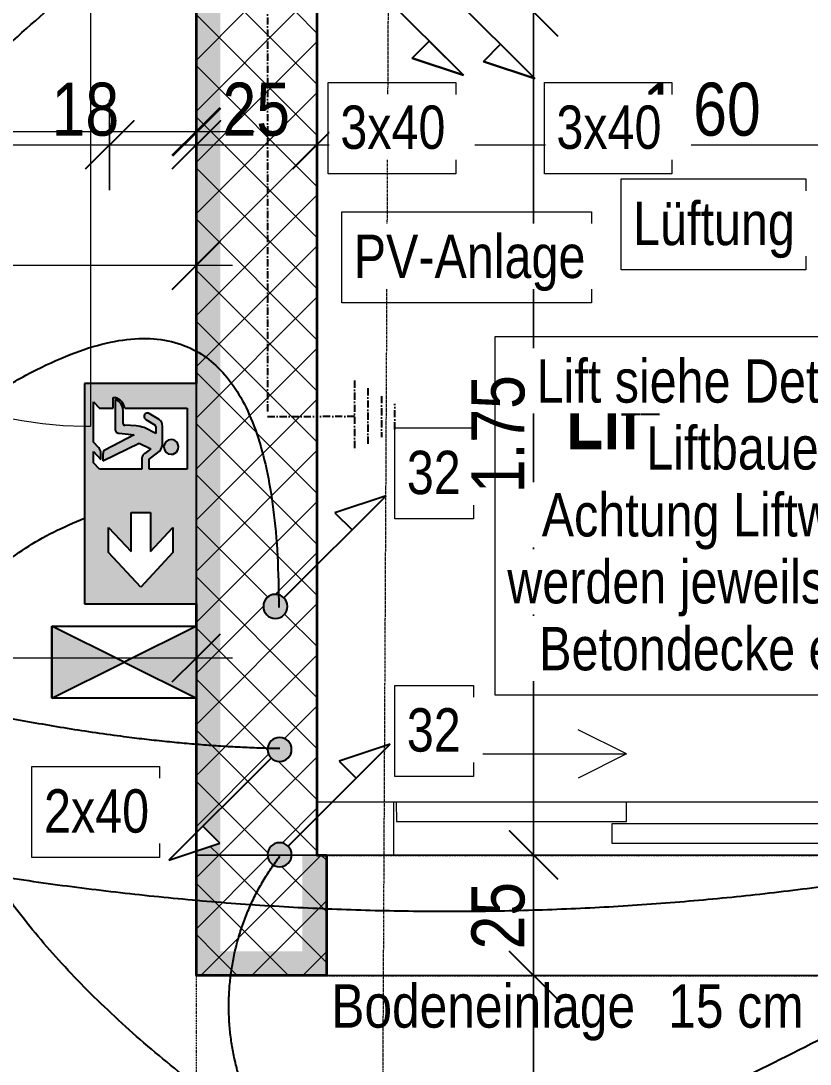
# Model space of a CAD drawing. Header units: millimetres. Extents: x -24363 to 26500, y -21894 to 23000.
# Drawn here: x -2214 to -576, y -434 to 1732 of the extents above; entities that cross this region are included whole.
import ezdxf

# ---------------------------------------------------------------- set-up
doc = ezdxf.new("R2010")
doc.units = ezdxf.units.MM
for name, pattern in [('Achse', [25, 15, -5, 0, -5]), ('IMPORT-Strich 2_1mm _3_', [3, 2, -1]), ('IMPORT-Strich 3_1mm Kanten _3_', [4, 3, -1]), ('IMPORT-Strichpunkt 3_1_1mm Achsen _3_', [5, 3, -1, 0, -1]), ('Verdeckt 0_75', [1.5, 0.75, -0.75])]:
    doc.linetypes.add(name, pattern=pattern)
for name, color, linetype, lineweight in [('000 Kataster Abbruch', 7, 'Continuous', 5), ('010 Türen Neu', 7, 'Continuous', 5), ('015 Innenwände Bauteilschraffuren Neu', 7, 'Continuous', 5), ('015 Innenwände Neu', 7, 'Continuous', 5), ('030 Bodenaufbauten Neu', 7, 'Continuous', 5), ('035 Decken Neu', 7, 'Continuous', 5), ('035-20 Bodeneinlagen Neu', 7, 'Continuous', 5), ('080 Raum Innen Kontur Neu', 7, 'Continuous', 5), ('080 Raum Innen Text Neu', 7, 'Continuous', 5), ('110 Bemassungen Ausführung Neu', 7, 'Continuous', 5), ('260 Kennzeichnung Sichtbeton Neu', 7, 'Continuous', 5), ('Allgemeine Beschriftungen', 7, 'Continuous', 5), ('Allgemeines Modell', 7, 'Continuous', 5), ('Bemaßungen', 7, 'Continuous', 9), ('Bemaßungen-50', 7, 'Continuous', 9), ('Elektroinstallationen', 7, 'Continuous', 5), ('Geschossdecken', 7, 'Continuous', 5), ('Kabel', 7, 'Continuous', 5), ('Wände', 7, 'Continuous', 5)]:
    doc.layers.add(name, color=color, linetype=linetype, lineweight=lineweight)
for name, color, linetype, lineweight, true_color in [('5773_100 Untergeschoss_dwg', 7, 'Continuous', 5, 0x767676), ('Anstieg', 7, 'Continuous', 5, 0xff7d00), ('Detailelemente', 1, 'Continuous', 25, 0xff0000), ('Linien', 7, 'Verdeckt 0_75', 5, 0xc0c0c0)]:
    doc.layers.add(name, color=color, linetype=linetype, lineweight=lineweight, true_color=true_color)
doc.styles.add('Arial Narrow', font='ARIALN.TTF', dxfattribs={"height": 110.000002})
doc.styles.add('Arial Narrow_3', font='ARIALN.TTF', dxfattribs={"height": 90})
doc.styles.add('Arial Narrow_B', font='ARIALNB.TTF', dxfattribs={"height": 110})
doc.styles.add('Arial_5', font='arial.ttf', dxfattribs={"height": 90})
doc.styles.add('Arial_6', font='arial.ttf', dxfattribs={"width": 0.8, "height": 90})
doc.dimstyles.new('Diagonal_-_1_8_mm_Arial', dxfattribs={"dimscale": 304.8, "dimtxt": 91.823346, "dimasz": 0.328084, "dimexe": 0.393701, "dimexo": 0.246063, "dimgap": 0.287073, "dimtad": 1, "dimdec": 0, "dimlfac": 0.1, "dimzin": 0, "dimdsep": 46, "dimtxsty": 'Arial_5', "dimblk1": 'OBLIQUE', "dimblk2": 'OBLIQUE', "dimsah": 1, "dimcen": 0.09, "dimdle": 0.393701, "dimadec": 3, "dimazin": 2, "dimtfac": 1, "dimtdec": 4, "dimtix": 1, "dimtmove": 0, "dimatfit": 3, "dimfxl": 1, "dimtvp": 1, "dimtfill": 1, "dimtolj": 1, "dimtzin": 0, "dimarcsym": 2})
pattern_1 = [(60.551, (0, 0), (-65.3095, 36.8736), []), (150.551, (0, 0), (36.8736, 65.3095), [])]

# ---------------------------------------------------------------- blocks, each defined once
blk = doc.blocks.new('DirectShape - Modell_Elektroplaner_002-17024822-UG')
at = {"layer": 'Wände', "color": 253, "true_color": 0xa3a3a3}
for p, q in [((2000, 250), (250, 250)), ((250, 250), (250, 0)), ((2000, 0), (2000, 250)), ((250, 0), (2000, 0))]:
    blk.add_line(p, q, dxfattribs=at)
blk = doc.blocks.new('DirectShape - Wand-035-17036358-UG')
blk.add_blockref('DirectShape - Modell_Elektroplaner_002-17024822-UG', (0, 0))
blk = doc.blocks.new('DirectShape - Modell_Elektroplaner_002-17037974-UG')
at = {"layer": 'Wände', "color": 253, "true_color": 0xa3a3a3}
for p, q in [((270, 250), (0, 250)), ((0, 250), (0, 0)), ((270, 0), (270, 250)), ((2100, 250), (1450, 250)), ((1450, 250), (1450, 0)), ((2100, 0), (2100, 250)), ((0, 0), (270, 0)), ((1450, 0), (2100, 0))]:
    blk.add_line(p, q, dxfattribs=at)
blk = doc.blocks.new('DirectShape - Wand-035-17032163-UG')
blk.add_blockref('DirectShape - Modell_Elektroplaner_002-17037974-UG', (0, 0))
blk = doc.blocks.new('DirectShape - Modell_Elektroplaner_002-17024479-UG')
at = {"layer": 'Geschossdecken', "color": 251, "true_color": 0x666666}
blk.add_line((1770, 0), (2950, 0), dxfattribs=at)
blk = doc.blocks.new('DirectShape - Decke-003-17029650-UG')
blk.add_blockref('DirectShape - Modell_Elektroplaner_002-17024479-UG', (0, 0))
blk = doc.blocks.new('DirectShape - Modell_Elektroplaner_002-17025060-UG')
at = {"layer": 'Allgemeines Modell', "color": 251, "true_color": 0x666666}
for p, q in [((0, 250), (0, 250.1)), ((0, 250), (0, 250.1)), ((0, 250.1), (590, 250.1)), ((252.9, 250.1), (0, 250.1)), ((0, 250.1), (0, 250)), ((0, 250.1), (590, 250.1)), ((590, 250), (0, 250)), ((337.1, 250), (0, 250)), ((0, 250), (0, 250)), ((590, 250), (0, 250)), ((252.9, 250.1), (590, 250.1)), ((337.1, 250), (590, 250)), ((590, 250.1), (590, 250)), ((590, 250.1), (590, 250)), ((590, 250.1), (590, 250.1)), ((590, 250), (590, 250.1)), ((590, 250), (590, 250.1)), ((590, 250), (590, 250.1)), ((590, 250.1), (1180, 250.1)), ((842.9, 250.1), (590, 250.1)), ((590, 250.1), (590, 250)), ((590, 250.1), (1180, 250.1)), ((1180, 250), (590, 250)), ((927.1, 250), (590, 250)), ((590, 250), (590, 250)), ((1180, 250), (590, 250)), ((842.9, 250.1), (1180, 250.1)), ((927.1, 250), (1180, 250)), ((1180, 250.1), (1180, 250)), ((1180, 250.1), (1180, 250)), ((1180, 250.1), (1180, 250.1)), ((1180, 250), (1180, 250.1))]:
    blk.add_line(p, q, dxfattribs=at)
blk = doc.blocks.new('DirectShape - Tür-003-17032157-UG')
blk.add_blockref('DirectShape - Modell_Elektroplaner_002-17025060-UG', (0, 0))
blk = doc.blocks.new('Modell_Elektroplaner_002_ifc-1-UG')
at = {"layer": 'Allgemeines Modell', "color": 251, "lineweight": 5, "true_color": 0x666666, "rotation": 359.999748812016}
blk.add_blockref('DirectShape - Tür-003-17032157-UG', (-1580, -250), dxfattribs=at)
at = {"layer": 'Geschossdecken', "color": 251, "lineweight": 5, "true_color": 0x666666, "rotation": 359.999751747052}
blk.add_blockref('DirectShape - Decke-003-17029650-UG', (-3350, 0), dxfattribs=at)
at = {"layer": 'Wände', "color": 251, "lineweight": 5, "true_color": 0x666666}
for name, p, rotation in [('DirectShape - Wand-035-17036358-UG', (-1850, 2000), 269.9997517460218), ('DirectShape - Wand-035-17032163-UG', (-1850, -250), 359.9997488105651)]:
    blk.add_blockref(name, p, dxfattribs=dict(at, rotation=rotation))
blk = doc.blocks.new('tin_Piktogramm_90_Wand - Piktogramm rechts Wand-17618618-UG')
at = {"layer": 'Detailelemente', "linetype": 'Verdeckt 0_75', "true_color": 0x006441}
h = blk.add_hatch(color=128, dxfattribs=at)
h.paths.add_polyline_path([(228.8, 0), (-228.8, 0), (-228.8, -232.5), (228.8, -232.5), (228.8, -145.2)])
h.paths.add_polyline_path([(193.6, -115.5), (121.9, -182.4), (70, -182.4), (120.2, -135.5), (38.9, -135.5), (38.9, -95.5), (120.2, -95.5), (70, -48.7), (121.9, -48.7), (161.3, -85.4)])
h.paths.add_polyline_path([(-50.9, -145.2), (-50.9, -200.8), (-63.9, -213.7), (-87.6, -213.7), (-71.4, -198.2), (-85.1, -198.2), (-88.7, -198.9), (-92.1, -200.4), (-95.1, -202.5), (-107.1, -213.7), (-191, -213.7), (-178, -200.8), (-178, -172.9), (-199.6, -172.9), (-199.6, -168.7), (-197.4, -162.9), (-193.9, -157.7), (-189.3, -153.4), (-184, -150.3), (-178, -148.5), (-178, -18.8), (-50.9, -18.8), (-50.9, -98.2), (-71.8, -98.2), (-85.1, -80.4), (-89.5, -75.8), (-95, -72.5), (-101.1, -70.6), (-145.9, -71.1), (-146.7, -71.3), (-149.7, -72.8), (-152.3, -74.9), (-154.4, -77.5), (-167.3, -99.4), (-167.4, -103.1), (-165.6, -106.3), (-162.5, -108.2), (-158.8, -108.3), (-157.1, -107.7), (-154.4, -105.1), (-141.3, -84.5), (-139.6, -84), (-125.1, -84), (-137.2, -108.4), (-139.6, -116.4), (-140.8, -124.7), (-142.8, -150.3), (-144.1, -151.6), (-145.9, -152.1), (-173.1, -152.1), (-179, -152.8), (-184.5, -155), (-189.3, -158.6), (-193, -163.2), (-195.5, -168.7), (-131.7, -168.4), (-128.1, -166.3), (-126.8, -164.6), (-125.7, -160.5), (-122.5, -128.8), (-90.8, -189.7), (-87.1, -193.1), (-83.9, -193.8), (-68.6, -193.8), (-105.1, -118.9), (-93.4, -94.4), (-81.5, -109.8), (-78.5, -111.7), (-75.2, -113), (-50.9, -113)])
h.paths.add_polyline_path([(-81.9, -52.3), (-82.4, -48.4), (-83.9, -44.7), (-86.3, -41.6), (-89.5, -39.2), (-93.1, -37.7), (-97.1, -37.1), (-101, -37.7), (-104.7, -39.2), (-107.8, -41.6), (-110.2, -44.7), (-111.8, -48.4), (-112.3, -52.3), (-111.8, -56.3), (-110.2, -59.9), (-107.8, -63.1), (-104.7, -65.5), (-101, -67), (-97.1, -67.5), (-93.1, -67), (-89.5, -65.5), (-86.3, -63.1), (-83.9, -59.9), (-82.4, -56.3)])
for points in [[(424.5, 0), (274.5, 0), (349.5, -150), (366.1, -116.7)], [(424.5, -300), (349.5, -150), (274.5, -300)]]:
    blk.add_hatch(color=128, dxfattribs=at).paths.add_polyline_path(points)
at = {"layer": 'Detailelemente', "color": 128, "true_color": 0x006441}
for p, q in [((424.5, 0), (274.5, 0)), ((274.5, 0), (349.5, -150)), ((-228.8, 0), (-228.8, -232.5)), ((228.8, 0), (-228.8, 0)), ((-178, -148.5), (-178, -18.8)), ((-178, -18.8), (-50.9, -18.8)), ((-50.9, -18.8), (-50.9, -98.2)), ((228.8, -232.5), (228.8, 0)), ((274.5, 0), (424.5, 0)), ((274.5, -300), (274.5, 0)), ((349.5, -150), (424.5, 0)), ((424.5, 0), (424.5, -300)), ((120.2, -95.5), (70, -48.7)), ((70, -48.7), (121.9, -48.7)), ((121.9, -48.7), (193.6, -115.5)), ((-154.4, -77.5), (-166.5, -97.7)), ((-154.4, -105.1), (-142.5, -85.7)), ((-101.1, -70.6), (-140.1, -70.6)), ((-139.6, -84), (-125.1, -84)), ((-125.1, -84), (-137.2, -108.4)), ((-71.8, -98.2), (-85.1, -80.4)), ((-105.1, -118.9), (-93.4, -94.4)), ((-93.4, -94.4), (-83.9, -107.2)), ((-50.9, -98.2), (-71.8, -98.2)), ((38.9, -135.5), (38.9, -95.5)), ((38.9, -95.5), (120.2, -95.5)), ((-140.8, -124.7), (-142.3, -148.5)), ((-125.7, -160.5), (-122.5, -128.8)), ((-122.5, -128.8), (-90.8, -189.7)), ((-68.6, -193.8), (-105.1, -118.9)), ((-75.2, -113), (-50.9, -113)), ((-50.9, -113), (-50.9, -200.8)), ((193.6, -115.5), (121.9, -182.4)), ((120.2, -135.5), (38.9, -135.5)), ((70, -182.4), (120.2, -135.5)), ((349.5, -150), (274.5, -300)), ((424.5, -300), (349.5, -150)), ((-199.6, -172.9), (-199.6, -168.7)), ((-178, -172.9), (-199.6, -172.9)), ((-195.5, -168.7), (-133.9, -168.7)), ((-178, -200.8), (-178, -172.9)), ((-145.9, -152.1), (-173.1, -152.1)), ((-83.9, -193.8), (-68.6, -193.8)), ((121.9, -182.4), (70, -182.4)), ((-191, -213.7), (-178, -200.8)), ((-107.1, -213.7), (-191, -213.7)), ((-95.1, -202.5), (-107.1, -213.7)), ((-87.6, -213.7), (-71.4, -198.2)), ((-63.9, -213.7), (-87.6, -213.7)), ((-71.4, -198.2), (-85.1, -198.2)), ((-50.9, -200.8), (-63.9, -213.7)), ((-228.8, -232.5), (228.8, -232.5)), ((274.5, -300), (424.5, -300)), ((424.5, -300), (274.5, -300))]:
    blk.add_line(p, q, dxfattribs=at)
for centre, radius, start, end in [((-97.1, -52.3), 15.2, 360, 180), ((-97.1, -52.3), 15.2, 180, 360), ((-141.9, -85), 14.5, 82.7847, 148.9649), ((-139.6, -87.4), 3.35, 90, 149.0179), ((-105.4, -95.6), 25.4, 36.7808, 80.1749), ((-160.5, -101.4), 7.09, 148.4778, 328.4778), ((-71.7, -98.2), 15.2, 216.5014, 256.3806), ((-86.2, -128.2), 54.7, 158.7748, 176.2954), ((-173.1, -175.4), 27.3, 100.2985, 165.7337), ((-145.9, -148.5), 3.59, 270, 0), ((-173.1, -175.4), 23.3, 90, 163.2465), ((-133.9, -160.5), 8.13, 270, 0), ((-83.9, -185.9), 7.89, 208.9269, 270), ((-83.9, -214.5), 16.4, 94.3889, 133.0281)]:
    blk.add_arc(centre, radius, start, end, dxfattribs=at)
blk = doc.blocks.new('tin_Steigleitung nach oben - tin_Steigleitung nach oben-V13-UG')
at = {"layer": 'Elektroinstallationen', "color": 150, "lineweight": 25, "true_color": 0x007fff}
for p, q in [((17.7, 17.7), (229.8, 229.8)), ((229.8, 229.8), (123.7, 194.5)), ((229.8, 229.8), (123.7, 194.5)), ((159.1, 159.1), (229.8, 229.8)), ((123.7, 194.5), (159.1, 159.1)), ((123.7, 194.5), (159.1, 159.1))]:
    blk.add_line(p, q, dxfattribs=at)
blk = doc.blocks.new('tin_Fundamenterder_Horizontal_P1_P2 - Banderder verzinkt 50mm2-18181751-UG')
at = {"layer": 'Elektroinstallationen', "color": 1, "linetype": 'Achse', "lineweight": 25, "true_color": 0xff0000}
blk.add_line((0, 0), (1000, 0), dxfattribs=at)
blk = doc.blocks.new('tin_Erdung Wand - Erdung Wand-18182667-UG')
at = {"layer": 'Elektroinstallationen', "color": 1, "linetype": 'Achse', "lineweight": 25, "true_color": 0xff0000}
for p, q in [((26.5, 264.5), (-26.5, 264.5)), ((-42.7, 236.5), (42.7, 236.5)), ((-58.8, 208.5), (58.8, 208.5)), ((-75, 180.5), (75, 180.5)), ((0, 180.5), (0, 102.5)), ((0, 0), (0, 102.5))]:
    blk.add_line(p, q, dxfattribs=at)
blk = doc.blocks.new('tin_Steigleitung nach oben - tin_Steigleitung nach oben-18081810-UG')
at = {"layer": 'Elektroinstallationen', "color": 1, "lineweight": 25, "true_color": 0xff0000}
for p, q in [((17.7, -17.7), (229.8, -229.8)), ((123.7, -194.5), (159.1, -159.1)), ((159.1, -159.1), (123.7, -194.5)), ((229.8, -229.8), (159.1, -159.1)), ((229.8, -229.8), (123.7, -194.5)), ((123.7, -194.5), (229.8, -229.8))]:
    blk.add_line(p, q, dxfattribs=at)
blk = doc.blocks.new('tin_Steigleitung nach oben - tin_Steigleitung nach oben-V17-UG')
at = {"layer": 'Elektroinstallationen', "color": 34, "lineweight": 25, "true_color": 0xa55200}
for p, q in [((17.7, 17.7), (229.8, 229.8)), ((229.8, 229.8), (123.7, 194.5)), ((229.8, 229.8), (123.7, 194.5)), ((159.1, 159.1), (229.8, 229.8)), ((123.7, 194.5), (159.1, 159.1)), ((123.7, 194.5), (159.1, 159.1))]:
    blk.add_line(p, q, dxfattribs=at)
blk = doc.blocks.new('tin_Steigleitung nach oben - tin_Steigleitung nach oben-V30-UG')
at = {"layer": 'Elektroinstallationen', "color": 1, "lineweight": 25, "true_color": 0xff0000}
for p, q in [((17.7, -17.7), (229.8, -229.8)), ((123.7, -194.5), (159.1, -159.1)), ((159.1, -159.1), (123.7, -194.5)), ((229.8, -229.8), (159.1, -159.1)), ((229.8, -229.8), (123.7, -194.5)), ((123.7, -194.5), (229.8, -229.8))]:
    blk.add_line(p, q, dxfattribs=at)
at = {"layer": 'Linien', "color": 1, "lineweight": 25, "true_color": 0xff0000}
for start, end in [(135.4508, 179.5492), (180.4508, 224.5492), (225.4508, 269.5492), (270.4508, 314.5492), (315.4508, 328.6704)]:
    blk.add_arc((0, 0), 25, start, end, dxfattribs=at)
blk = doc.blocks.new('5773_100 Untergeschoss_dwg-17512464-UG')
at = {"layer": '015 Innenwände Bauteilschraffuren Neu', "true_color": 0x808080}
h = blk.add_hatch(dxfattribs=at)
h.set_pattern_fill('FP_1', color=8, style=0, pattern_type=2)
h.set_pattern_definition(pattern_1)
h.paths.add_polyline_path([(-1541.4, -429), (-2010.6, 1257), (-2251.4, 1190), (-1794.7, -451.2), (-1785.3, -434.5), (-1741.7, -459.1), (-1784.5, -487.9), (-1782.3, -496), (-1639.9, -456.4), (-1640.2, -455.7), (-1641.1, -449.3), (-1640.3, -442.8), (-1636.9, -435.4), (-1633.9, -431.5), (-1628.8, -427.5), (-1622.8, -424.9), (-1616.3, -424), (-1609.8, -424.8), (-1603.8, -427.3), (-1598.6, -431.2), (-1594.6, -436.3), (-1591.8, -443), (-1587.1, -441.7)])
h.paths.add_polyline_path([(-1668, -262.6), (-1674.4, -263.5), (-1680.9, -262.8), (-1686.9, -260.3), (-1692.2, -256.4), (-1696.2, -251.2), (-1698.7, -245.2), (-1699.7, -238.8), (-1698.9, -232.3), (-1695.5, -225), (-1692.5, -221), (-1687.4, -217), (-1681.4, -214.5), (-1674.9, -213.5), (-1668.4, -214.3), (-1662.4, -216.8), (-1657.2, -220.7), (-1653.1, -225.8), (-1650.6, -231.8), (-1649.7, -238.3), (-1650.4, -244.8), (-1652.9, -250.8), (-1656.8, -256), (-1662, -260.1)])
h.paths.add_polyline_path([(-1755.9, 21.3), (-1763.8, 20.5), (-1768.9, 21.1), (-1774.9, 23.6), (-1780.1, 27.5), (-1784.2, 32.6), (-1786.7, 38.6), (-1787.6, 45.1), (-1786.8, 51.6), (-1784.4, 57.6), (-1780.5, 62.8), (-1775.3, 66.9), (-1769.3, 69.4), (-1762.9, 70.3), (-1756.4, 69.5), (-1750.3, 67.1), (-1745.1, 63.2), (-1741.1, 58), (-1738.6, 52), (-1737.6, 45.6), (-1738.4, 39.1), (-1740.9, 33), (-1744.8, 27.8), (-1749.9, 23.8)])
h = blk.add_hatch(dxfattribs=at)
h.set_pattern_fill('FP_1', color=8, style=0, pattern_type=2)
h.set_pattern_definition(pattern_1)
h.paths.add_polyline_path([(-1715.3, -736.8), (-1541.4, -429), (-1591.9, -443), (-1591.1, -448.8), (-1591.9, -455.3), (-1594.3, -461.3), (-1598.2, -466.5), (-1603.4, -470.6), (-1609.4, -473.1), (-1615.8, -474), (-1622.3, -473.2), (-1628.4, -470.8), (-1633.6, -466.9), (-1637.6, -461.7), (-1640.1, -456.4), (-1782.3, -496), (-1779.4, -506.2)])
h = blk.add_hatch(dxfattribs=at)
h.set_pattern_fill('FP_1', color=8, style=0, pattern_type=2)
h.set_pattern_definition(pattern_1)
h.paths.add_polyline_path([(-1474.4, -669.8), (-1541.4, -429), (-1715.3, -736.8), (-1564.7, -694.9)])
h = blk.add_hatch(dxfattribs=at)
h.set_pattern_fill('FP_1', color=8, style=0, pattern_type=2)
h.set_pattern_definition(pattern_1)
h.paths.add_polyline_path([(-1474.4, -669.8), (-1455.1, -664.4), (-1522.2, -423.6), (-1541.4, -429), (-1479.6, -651.1)])
at = {"layer": '260 Kennzeichnung Sichtbeton Neu', "true_color": 0x002609}
blk.add_hatch(color=98, dxfattribs=at).paths.add_polyline_path([(-1564.7, -694.9), (-1455.1, -664.4), (-1522.2, -423.6), (-1570.3, -437), (-1516.7, -629.7), (-1680.5, -675.3), (-2216.7, 1251.5), (-2438.3, 1189.9), (-2424.9, 1141.7), (-2251.4, 1190), (-1794.7, -451.2), (-1785.3, -434.5), (-1741.7, -459.1), (-1784.5, -487.9), (-1715.3, -736.8)])
at = {"layer": '000 Kataster Abbruch', "color": 40, "linetype": 'IMPORT-Strich 2_1mm _3_', "true_color": 0xffbf00}
for p, q in [((-1603.2, 327.9), (-1603.2, 328.1)), ((-1466.5, -172.9), (-1603.1, 327.8)), ((-1464.5, -180.4), (-1466.5, -173)), ((-1099.1, -1519.3), (-1464.4, -180.5))]:
    blk.add_line(p, q, dxfattribs=at)
at = {"layer": '000 Kataster Abbruch', "color": 40, "linetype": 'IMPORT-Strich 2_1mm _3_', "true_color": 0xffbf00, "flags": 128}
blk.add_lwpolyline([(-1603.2, 328.1), (-2613.1, 4029.2), (-7257.1, 2773.2), (-7741.1, 4524.2), (-11186.1, 3572.2), (-10714.1, 1804.2), (-10964.6, 1737.3)], dxfattribs=at)
at = {"layer": '010 Türen Neu'}
for p, q in [((-2256.6, 387.9), (-2232.8, 302.5)), ((-978.7, -54.4), (-1061.7, -129.4))]:
    blk.add_line(p, q, dxfattribs=at)
at = {"layer": '010 Türen Neu', "linetype": 'IMPORT-Strichpunkt 3_1_1mm Achsen _3_', "lineweight": 25}
for p, q in [((-1522.2, -423.6), (-385.4, -107.2)), ((-1455.1, -664.4), (-318.3, -348.1))]:
    blk.add_line(p, q, dxfattribs=at)
at = {"layer": '010 Türen Neu', "lineweight": 35}
blk.add_line((-1522.2, -423.6), (-1455.1, -664.4), dxfattribs=at)
at = {"layer": '010 Türen Neu', "flags": 128}
for points in [[(-2463.4, 1131), (-2530.4, 1371.8), (-2491.9, 1382.5), (-2424.9, 1141.7), (-2463.4, 1131), (-2256.6, 388)], [(-1438.8, -182.4), (-978.7, -54.4), (-1088.5, -33)]]:
    blk.add_lwpolyline(points, dxfattribs=at)
for points in [[(-1541.4, -429), (-1387.3, -386.1), (-1416.8, -280.1), (-1570.9, -323), (-1541.4, -429), (-21.7, -6), (-51.2, 99.9), (-1570.9, -323)], [(-498, -112.6), (-508.8, -74.1), (-968.8, -202.1), (-958.1, -240.7)], [(-941.2, -189.3), (-951.9, -150.7), (-1412, -278.7), (-1401.2, -317.3)]]:
    blk.add_lwpolyline(points, close=True, dxfattribs=at)
at = {"layer": '010 Türen Neu'}
for start, end in [(195.551, 284.716), (284.7194, 285.551)]:
    blk.add_arc((-2463.4, 1131), 860, start, end, dxfattribs=at)
at = {"layer": '015 Innenwände Neu', "lineweight": 35}
for p, q in [((-1909.8, -37.9), (-1922, 6.2)), ((-1794.7, -451.2), (-1869.5, -182.4)), ((-1784.5, -487.8), (-1794.7, -451.3))]:
    blk.add_line(p, q, dxfattribs=at)
at = {"layer": '015 Innenwände Neu', "lineweight": 35, "flags": 128}
for points in [[(-2044.7, 447), (-2251.4, 1190), (-2424.9, 1141.7), (-2491.9, 1382.5), (-439.9, 1953.6)], [(236.3, 83.2), (240.8, 67), (307.9, -173.8), (-318.3, -348.1), (-385.4, -107.2), (0, 0), (-469.2, 1685.9), (-2010.6, 1257), (-1541.4, -429), (-1522.2, -423.6), (-1455.1, -664.4)], [(-1455.1, -664.4), (-1715.3, -736.8), (-1782.3, -496), (-1784.5, -487.9)]]:
    blk.add_lwpolyline(points, dxfattribs=at)
at = {"layer": '030 Bodenaufbauten Neu'}
for p, q in [((-1909.8, -37.9), (-1922, 6.2)), ((-1794.7, -451.2), (-1869.5, -182.4)), ((-1784.5, -487.8), (-1794.7, -451.3))]:
    blk.add_line(p, q, dxfattribs=at)
at = {"layer": '030 Bodenaufbauten Neu', "flags": 128}
for points in [[(-2044.7, 447), (-2251.4, 1190), (-7049.1, -145.2), (-6580, -1831.1), (-3227.4, -898.1)], [(236.3, 83.2), (307.9, -173.8), (-318.3, -348.1), (-385.4, -107.2), (-1522.2, -423.6), (-1455.1, -664.4), (-1715.3, -736.8), (-1784.5, -487.9)]]:
    blk.add_lwpolyline(points, dxfattribs=at)
at = {"layer": '035 Decken Neu'}
for p, q in [((-1922, 6.2), (-1909.8, -37.9)), ((-1922, 6.2), (-1909.8, -37.9)), ((-1869.5, -182.4), (-1794.7, -451.2)), ((-1869.5, -182.4), (-1794.7, -451.2)), ((-1794.7, -451.3), (-1784.5, -487.8)), ((-1794.7, -451.3), (-1784.5, -487.8)), ((-1784.5, -487.9), (-1715.3, -736.8))]:
    blk.add_line(p, q, dxfattribs=at)
at = {"layer": '035 Decken Neu', "linetype": 'IMPORT-Strich 3_1mm Kanten _3_'}
for p, q in [((-1922, 6.2), (-1909.8, -37.9)), ((-1869.5, -182.4), (-1794.7, -451.2)), ((-1794.7, -451.3), (-1784.5, -487.8)), ((-1784.5, -487.9), (-1715.3, -736.8))]:
    blk.add_line(p, q, dxfattribs=at)
at = {"layer": '035 Decken Neu', "flags": 128}
for points in [[(171.6, 315.8), (-295.3, 1993.8), (-2318.5, 1430.8), (-2044.7, 447)], [(171.6, 315.8), (-295.3, 1993.8), (-2318.5, 1430.8), (-2044.7, 447)], [(-1784.5, -487.9), (-1715.3, -736.8), (307.9, -173.8), (236.3, 83.2)], [(-1715.3, -736.8), (307.9, -173.8), (236.3, 83.2)]]:
    blk.add_lwpolyline(points, dxfattribs=at)
at = {"layer": '035 Decken Neu', "linetype": 'IMPORT-Strich 3_1mm Kanten _3_', "flags": 128}
for points in [[(171.6, 315.8), (-295.3, 1993.8), (-2318.5, 1430.8), (-2044.7, 447)], [(-1715.3, -736.8), (307.9, -173.8), (236.3, 83.2)]]:
    blk.add_lwpolyline(points, dxfattribs=at)
at = {"layer": '035 Decken Neu', "linetype": 'IMPORT-Strich 2_1mm _3_', "flags": 128}
blk.add_lwpolyline([(0, 0), (-1541.4, -429), (-2010.6, 1257), (-469.2, 1685.9)], close=True, dxfattribs=at)
at = {"layer": '035 Decken Neu', "linetype": 'IMPORT-Strichpunkt 3_1_1mm Achsen _3_', "flags": 128}
blk.add_lwpolyline([(307.9, -173.8), (691.2, -1551.5), (1914.8, -1211), (1831.6, -912.3), (2351.9, -767.6), (2091.8, 166.9), (3296.1, 502), (3939.5, -1810.1), (-1031.6, -3193.5), (-1715.3, -736.8)], close=True, dxfattribs=at)
at = {"layer": '080 Raum Innen Kontur Neu', "color": 9, "true_color": 0xc0c0c0}
for p, q in [((-1909.8, -37.9), (-1922, 6.2)), ((-1794.7, -451.2), (-1869.5, -182.4)), ((-1784.5, -487.8), (-1794.7, -451.3))]:
    blk.add_line(p, q, dxfattribs=at)
at = {"layer": '080 Raum Innen Kontur Neu', "color": 9, "true_color": 0xc0c0c0, "flags": 128}
blk.add_lwpolyline([(0, 0), (-469.2, 1685.9), (-2010.6, 1257), (-1541.4, -429)], close=True, dxfattribs=at)
for points in [[(-2044.7, 447), (-2251.4, 1190), (-7049.1, -145.2), (-6580, -1831.1), (-3227.4, -898.1)], [(236.3, 83.2), (240.8, 67), (307.9, -173.8), (-1715.3, -736.8), (-1784.5, -487.9)]]:
    blk.add_lwpolyline(points, dxfattribs=at)
at = {"layer": '110 Bemassungen Ausführung Neu', "color": 254, "true_color": 0xcccccc}
for p, q in [((-1540.7, 1247), (-1577.1, 1377.6)), ((-1540.7, 1246.9), (-1540.3, 1245.6)), ((-1540.3, 1245.6), (-1540.7, 1246.9)), ((-2085.3, 593.1), (-2135.6, 773.7)), ((-1909.8, -37.9), (-1917.1, -11.3)), ((-1892, -101.7), (-1819.8, -81.6)), ((-2019.5, -137.1), (-1892, -101.7)), ((-2181, -182.1), (-2053.5, -146.6)), ((-2053.4, -146.6), (-2019.6, -137.2)), ((-1866.9, -192), (-1869.5, -182.4)), ((-1017.6, -283.2), (-1198.2, -333.4)), ((-950.6, -524), (-1131.2, -574.3))]:
    blk.add_line(p, q, dxfattribs=at)
at = {"layer": '110 Bemassungen Ausführung Neu', "color": 254, "lineweight": 25, "true_color": 0xcccccc}
for p, q in [((-2145.2, 621.8), (-2075.7, 745)), ((-1892, -101.7), (-1857.2, -40.1)), ((-1926.8, -163.2), (-1892, -101.7))]:
    blk.add_line(p, q, dxfattribs=at)
at = {"layer": '110 Bemassungen Ausführung Neu', "color": 254, "true_color": 0xcccccc, "flags": 128}
for points in [[(-1664.2, 1690.7), (-1644.1, 1618.5), (-1577.1, 1377.6), (-1540.7, 1247)], [(-8075.9, -717.2), (-7216, -477.9), (-6975.2, -410.9), (-6878.9, -384.1), (-5857.7, -99.9), (-3622.6, 522.1), (-2350.9, 876), (-2177.5, 924.3), (-1936.7, 991.3), (-395.2, 1420.2), (-154.4, 1487.3), (-395.2, 1420.2)], [(-1540.3, 1245.6), (-1107.9, -308.3), (-1040.9, -549.2), (-827.1, -1317.5)], [(-827.1, -1317.5), (-1040.9, -549.2), (-1107.9, -308.3), (-1540.3, 1245.6)], [(-6980.4, -671.8), (-6908.2, -651.7), (-2110.5, 683.4), (-2038.2, 703.5)], [(-6762, -1456.9), (-6689.7, -1436.8), (-5042.3, -978.3), (-4021.1, -694.2), (-3337.1, -503.8), (-2181, -182.1)]]:
    blk.add_lwpolyline(points, dxfattribs=at)
at = {"layer": '110 Bemassungen Ausführung Neu', "color": 254, "lineweight": 25, "true_color": 0xcccccc, "flags": 128}
for points in [[(-1515.5, 1342.9), (-1638.6, 1412.4)], [(-1971.4, 929.7), (-1901.9, 1052.9)], [(-2212.3, 862.7), (-2142.7, 985.8)], [(-2385.7, 814.4), (-2316.1, 937.6)], [(-1046.3, -343.1), (-1169.5, -273.5)], [(-979.3, -583.9), (-1102.5, -514.4)]]:
    blk.add_lwpolyline(points, close=True, dxfattribs=at)
at = {"layer": '110 Bemassungen Ausführung Neu', "color": 254, "true_color": 0xcccccc, "flags": 128}
for points in [[(-1961.8, 1081.6), (-1911.5, 901)], [(-2202.6, 1014.6), (-2152.4, 833.9)], [(-2376, 966.3), (-2325.8, 785.7)]]:
    blk.add_lwpolyline(points, close=True, dxfattribs=at)
at = {"layer": '035-20 Bodeneinlagen Neu', "color": 254, "true_color": 0xcccccc, "char_height": 90, "attachment_point": 1, "rotation": 15.551, "line_spacing_factor": 0.974696, "style": 'Arial Narrow_3'}
for s, insert, width in [('15 cm', (-766.8, -491.8), 337.111), ('Bodeneinlage', (-1440.6, -679.3), 754.908)]:
    blk.add_mtext(s, dxfattribs=dict(at, insert=insert, width=width))
at = {"layer": '080 Raum Innen Text Neu', "color": 254, "true_color": 0xcccccc, "insert": (-1298.1, 627.3), "char_height": 110, "width": 235.05, "attachment_point": 1, "rotation": 15.551, "line_spacing_factor": 0.974696, "style": 'Arial Narrow_B'}
blk.add_mtext('Lift', dxfattribs=at)
at = {"layer": '110 Bemassungen Ausführung Neu', "color": 254, "true_color": 0xcccccc, "char_height": 110, "attachment_point": 1, "line_spacing_factor": 0.974696, "style": 'Arial Narrow'}
for s, insert, width, rotation in [('1.60', (-1320, 1296.9), 293.138, 15.551), ('25', (-2159.9, 1063.2), 167.507, 15.551), ('18', (-2501.5, 968.1), 167.507, 15.551), ('1.75', (-1433.7, 380.6), 293.138, 105.551), ('25', (-1179.8, -531.6), 167.507, 105.551)]:
    blk.add_mtext(s, dxfattribs=dict(at, insert=insert, width=width, rotation=rotation))
blk = doc.blocks.new('DIMBLOCK18-UG')
at = {"layer": 'Bemaßungen-50'}
for p, q in [((-4340, 1501.3), (-4340, 1621.3)), ((-1730, 1501.3), (-4460, 1501.3)), ((-4340, 1501.3), (-4340, 1375)), ((-1850, 1501.3), (-1850, 1505.6)), ((-1850, 1501.3), (-1850, 1381.3))]:
    blk.add_line(p, q, dxfattribs=at)
at = {"layer": 'Bemaßungen-50', "lineweight": 35}
for p, q in [((-4340, 1501.3), (-4290, 1551.3)), ((-1850, 1501.3), (-1800, 1551.3)), ((-4340, 1501.3), (-4390, 1451.3)), ((-1850, 1501.3), (-1900, 1451.3))]:
    blk.add_line(p, q, dxfattribs=at)
at = {"layer": 'Bemaßungen-50', "color": 0, "insert": (-3198.8, 1705.6), "char_height": 90, "width": 249.194, "attachment_point": 1, "rotation": 359.9998, "line_spacing_factor": 0.941778, "style": 'Arial_5', "bg_fill": 3, "box_fill_scale": 1.25, "bg_fill_color": 256, "bg_fill_true_color": 13158600, "bg_fill_transparency": 0}
blk.add_mtext('249', dxfattribs=at)
blk = doc.blocks.new('_Oblique')
at = {"color": 0, "linetype": 'ByBlock', "lineweight": -2}
blk.add_line((-0.5, -0.5), (0.5, 0.5), dxfattribs=at)

msp = doc.modelspace()

# ---------------------------------------------------------------- hatches: boundary and pattern name
at = {"layer": 'Anstieg', "true_color": 0x007fff}
for points in [[(-1686, 491.2), (-1679.5, 492.1), (-1673.5, 494.6), (-1668.3, 498.6), (-1664.3, 503.7), (-1661.8, 509.8), (-1661, 516.2), (-1661.8, 522.7), (-1664.3, 528.7), (-1668.3, 533.9), (-1673.5, 537.9), (-1679.5, 540.4), (-1686, 541.2), (-1693.7, 539.9), (-1698.5, 537.9), (-1703.6, 533.9), (-1707.6, 528.7), (-1710.1, 522.7), (-1711, 516.2), (-1710.1, 509.8), (-1707.6, 503.7), (-1703.6, 498.6), (-1698.5, 494.6), (-1692.4, 492.1)], [(-1677.3, -24.3), (-1670.8, -23.5), (-1664.8, -21), (-1659.6, -17), (-1655.7, -11.8), (-1653.2, -5.8), (-1652.3, 0.7), (-1653.2, 7.1), (-1655.7, 13.2), (-1659.6, 18.4), (-1664.8, 22.3), (-1670.8, 24.8), (-1677.3, 25.7), (-1683.8, 24.8), (-1689.8, 22.3), (-1695, 18.4), (-1699, 13.2), (-1701.5, 7.1), (-1702.3, 0.7), (-1701.5, -5.8), (-1699, -11.8), (-1693.7, -18), (-1689.8, -21), (-1683.8, -23.5)]]:
    msp.add_hatch(color=150, dxfattribs=at).paths.add_polyline_path(points)
at = {"layer": 'Anstieg', "true_color": 0xa55500}
msp.add_hatch(color=34, dxfattribs=at).paths.add_polyline_path([(-1677.3, 194.2), (-1670.8, 195), (-1664.8, 197.5), (-1659.6, 201.5), (-1655.7, 206.7), (-1653.2, 212.7), (-1652.3, 219.2), (-1653.2, 225.6), (-1655.7, 231.7), (-1659.6, 236.8), (-1664.8, 240.8), (-1670.8, 243.3), (-1677.3, 244.2), (-1683.8, 243.3), (-1689.8, 240.8), (-1695, 236.8), (-1699, 231.7), (-1701.5, 225.6), (-1702.3, 219.2), (-1701.5, 212.7), (-1699, 206.7), (-1693.7, 200.5), (-1689.8, 197.5), (-1683.8, 195)])

# ---------------------------------------------------------------- linework, layer by layer
at = {"layer": 'Allgemeine Beschriftungen', "color": 1, "lineweight": 18, "true_color": 0xff0000, "flags": 128}
for points in [[(-1576.2, 1603.3), (-1311.8, 1603.3), (-1311.8, 1414.3), (-1576.2, 1414.3)], [(-1127.8, 1603.3), (-863.4, 1603.3), (-863.4, 1414.3), (-1127.8, 1414.3)], [(-1548.4, 1335.2), (-1030, 1335.2), (-1030, 1146.2), (-1548.4, 1146.2)], [(-1229.6, 1076.6), (-227.2, 1076.6), (-227.2, 332.1), (-1229.6, 332.1)]]:
    msp.add_lwpolyline(points, close=True, dxfattribs=at)
at = {"layer": 'Allgemeine Beschriftungen', "color": 150, "lineweight": 18, "true_color": 0x007fff, "flags": 128}
for points in [[(-1438.2, 886.7), (-1274.6, 886.7), (-1274.6, 697.7), (-1438.2, 697.7)], [(-1438.2, 352.3), (-1274.6, 352.3), (-1274.6, 163.3), (-1438.2, 163.3)]]:
    msp.add_lwpolyline(points, close=True, dxfattribs=at)
at = {"layer": 'Allgemeine Beschriftungen', "color": 34, "lineweight": 18, "true_color": 0xa55500, "flags": 128}
msp.add_lwpolyline([(-2191.2, 184), (-1926.8, 184), (-1926.8, -5), (-2191.2, -5)], close=True, dxfattribs=at)
at = {"layer": 'Anstieg', "color": 150, "lineweight": 25, "true_color": 0x007fff}
for centre, start, end in [((-1686, 516.2), 0, 180), ((-1686, 516.2), 180, 360), ((-1677.3, 0.7), 360, 180), ((-1677.3, 0.7), 180, 360)]:
    msp.add_arc(centre, 25, start, end, dxfattribs=at)
at = {"layer": 'Anstieg', "color": 34, "lineweight": 25, "true_color": 0xa55500}
for start, end in [(0, 180), (180, 360)]:
    msp.add_arc((-1677.3, 219.2), 25, start, end, dxfattribs=at)
at = {"layer": 'Kabel', "color": 150, "lineweight": 25, "true_color": 0x007fff}
for points, weights in [([(-1646.8, -591.6), (4041.4, -3379.2), (3324, 2914.6)], [1, 0.480135987838, 1]), ([(-1796.8, -519.4), (-2964.8, 348.6), (-2082.5, 699.2)], [1, 0.763924402009, 1]), ([(-5121, 643.2), (-3285.7, -680.4), (-1796.8, -610.8)], [1, 0.965334481885, 1]), ([(-1755.1, -478.7), (-1844, -220.2), (-1676.9, -2.5)], [1, 0.880456714988, 1])]:
    msp.add_rational_spline(points, weights, degree=2, dxfattribs=at)
at = {"layer": 'Kabel', "color": 94, "lineweight": 25, "true_color": 0x00a500}
msp.add_open_spline([(9360.8, 2195.2), (6571.5, 1961.9), (6517.5, -768.5), (2035, -1082), (-1549.1, -880.9), (-3350, -498.1), (-4009.5, -511.7), (-4570.5, -392.5)], degree=3, knots=[0, 0, 0, 0, 10.961799, 22.788326, 33.6417, 40.302376, 43.664446, 43.664446, 43.664446, 43.664446], dxfattribs=at)
at = {"layer": 'Kabel', "color": 30, "lineweight": 25, "true_color": 0xff7d00}
msp.add_open_spline([(-2605, 1300.7), (-1589, 2467.8), (-1225, 1837.3)], degree=2, dxfattribs=at)
at = {"layer": 'Kabel', "color": 150, "lineweight": 25, "true_color": 0x007fff}
for points in [[(-1796.8, -550.2), (-4197.5, -169.7), (-3412.5, 1593.5)], [(-2493.7, 793.5), (-1678.9, 1466.8), (-1678.9, 514)], [(-1796.8, -573.7), (-3318.3, -556.2), (-4150, 749.9)], [(-2622.1, -1069.2), (-1383.7, -909.4), (100, -17.9)], [(-1646.8, -528.7), (-711.7, -607.8), (25, -325)]]:
    msp.add_open_spline(points, degree=2, dxfattribs=at)
at = {"layer": 'Kabel', "color": 34, "lineweight": 25, "true_color": 0xa55500}
msp.add_open_spline([(-2493.7, 340.2), (-2032.7, 227.7), (-1676.9, 221.6)], degree=2, dxfattribs=at)
at = {"layer": 'Kabel', "color": 1, "lineweight": 25, "true_color": 0xff0000}
msp.add_open_spline([(-2428.6, -15), (-1150, -250), (100, 58.5)], degree=2, dxfattribs=at)
at = {"layer": 'Kabel', "color": 30, "lineweight": 25, "true_color": 0xff7d00}
msp.add_rational_spline([(-2106.3, -1384.8), (-1008.2, -832.3), (100, -86.2)], [1, 0.997836072181, 1], degree=2, dxfattribs=at)

# ---------------------------------------------------------------- block references
at = {"lineweight": 5}
msp.add_blockref('Modell_Elektroplaner_002_ifc-1-UG', (0, 0), dxfattribs=at)
at = {"layer": '5773_100 Untergeschoss_dwg', "color": 254, "true_color": 0xcccccc, "rotation": 344.449}
msp.add_blockref('5773_100 Untergeschoss_dwg-17512464-UG', (0, 0), dxfattribs=at)
at = {"layer": 'Detailelemente', "color": 128, "true_color": 0x006441, "rotation": 269.9999999999997}
msp.add_blockref('tin_Piktogramm_90_Wand - Piktogramm rechts Wand-17618618-UG', (-1850, 750), dxfattribs=at)
at = {"layer": 'Elektroinstallationen', "color": 1, "linetype": 'Achse', "lineweight": 25, "true_color": 0xff0000}
for name, p, rotation in [('tin_Fundamenterder_Horizontal_P1_P2 - Banderder verzinkt 50mm2-18181751-UG', (-1702.5, 1914.6), 269.9999999999999), ('tin_Erdung Wand - Erdung Wand-18182667-UG', (-1702.5, 910.1), 269.9999999999997)]:
    msp.add_blockref(name, p, dxfattribs=dict(at, rotation=rotation))
at = {"layer": 'Elektroinstallationen', "color": 1, "lineweight": 25, "true_color": 0xff0000}
msp.add_blockref('tin_Steigleitung nach oben - tin_Steigleitung nach oben-18081810-UG', (-1525.6, 1848.6), dxfattribs=at)
at = {"layer": 'Elektroinstallationen', "color": 150, "lineweight": 25, "true_color": 0x007fff}
for p in [(-1686, 516.2), (-1677.3, 0.7)]:
    msp.add_blockref('tin_Steigleitung nach oben - tin_Steigleitung nach oben-V13-UG', p, dxfattribs=at)
at = {"layer": 'Elektroinstallationen', "color": 34, "lineweight": 25, "true_color": 0xa55200, "rotation": 180}
msp.add_blockref('tin_Steigleitung nach oben - tin_Steigleitung nach oben-V17-UG', (-1677.3, 219.2), dxfattribs=at)
at = {"layer": 'Linien', "color": 1, "lineweight": 25, "true_color": 0xff0000}
msp.add_blockref('tin_Steigleitung nach oben - tin_Steigleitung nach oben-V30-UG', (-1377.6, 1842), dxfattribs=at)

# ---------------------------------------------------------------- next in the draw order: texts
at = {"layer": 'Allgemeine Beschriftungen', "color": 1, "lineweight": 18, "true_color": 0xff0000, "char_height": 90, "attachment_point": 1, "style": 'Arial_6', "bg_fill": 3, "box_fill_scale": 1.25, "bg_fill_color": 256, "bg_fill_true_color": 13158600, "bg_fill_transparency": 0}
for s, insert, width in [('3x40', (-1551.2, 1555.9), 256.54), ('3x40', (-1102.8, 1555.9), 256.54), ('PV-Anlage', (-1523.4, 1287.8), 564.388), ('Lift siehe Detailplan', (-1143.8, 1029.1), 1006.919)]:
    msp.add_mtext(s, dxfattribs=dict(at, insert=insert, width=width))
at = {"layer": 'Allgemeine Beschriftungen', "color": 150, "lineweight": 18, "true_color": 0x007fff, "char_height": 90, "width": 134.684, "attachment_point": 1, "style": 'Arial_6', "bg_fill": 3, "box_fill_scale": 1.25, "bg_fill_color": 256, "bg_fill_true_color": 13158600, "bg_fill_transparency": 0}
for insert in [(-1413.2, 839.2), (-1413.2, 304.8)]:
    msp.add_mtext('32', dxfattribs=dict(at, insert=insert))
at = {"layer": 'Allgemeine Beschriftungen', "color": 34, "lineweight": 18, "true_color": 0xa55500, "insert": (-2166.2, 136.6), "char_height": 90, "width": 256.54, "attachment_point": 1, "style": 'Arial_6', "bg_fill": 3, "box_fill_scale": 1.25, "bg_fill_color": 256, "bg_fill_true_color": 13158600, "bg_fill_transparency": 0}
msp.add_mtext('2x40', dxfattribs=at)

# ---------------------------------------------------------------- next in the draw order: dimensions: what is measured, and where the dimension line sits
at = {"layer": 'Bemaßungen'}
dim = msp.add_linear_dim(base=(-4340, 1501.3), p1=(-1850, 1430.6), p2=(-4340, 1300), angle=359.9998, dimstyle='Diagonal_-_1_8_mm_Arial', override={"dimpost": '<>', "dimfxl": 2493.423549}, dxfattribs=at)
dim.commit()
dim.dimension.update_dxf_attribs({"geometry": 'DIMBLOCK18-UG', "text_midpoint": (-3095, 1634.7)})

# ---------------------------------------------------------------- next in the draw order: linework, layer by layer
at = {"layer": 'Allgemeine Beschriftungen', "color": 1, "lineweight": 18, "true_color": 0xff0000, "flags": 128}
msp.add_lwpolyline([(-968.5, 1403.6), (-584.9, 1403.6), (-584.9, 1214.6), (-968.5, 1214.6)], close=True, dxfattribs=at)

# ---------------------------------------------------------------- next in the draw order: texts
at = {"layer": 'Allgemeine Beschriftungen', "color": 1, "lineweight": 18, "true_color": 0xff0000, "insert": (-916.2, 890.2), "char_height": 90, "width": 455.358, "attachment_point": 1, "style": 'Arial_6', "bg_fill": 3, "box_fill_scale": 1.25, "bg_fill_color": 256, "bg_fill_true_color": 13158600, "bg_fill_transparency": 0}
msp.add_mtext('Liftbauer', dxfattribs=at)

# ---------------------------------------------------------------- next in the draw order: texts
at = {"layer": 'Allgemeine Beschriftungen', "color": 1, "lineweight": 18, "true_color": 0xff0000, "char_height": 90, "attachment_point": 1, "style": 'Arial_6', "bg_fill": 3, "box_fill_scale": 1.25, "bg_fill_color": 256, "bg_fill_true_color": 13158600, "bg_fill_transparency": 0}
for s, insert, width in [('Lüftung', (-943.5, 1356.1), 400.844), ('Achtung Liftwände', (-1133.2, 751.3), 978.059)]:
    msp.add_mtext(s, dxfattribs=dict(at, insert=insert, width=width))

# ---------------------------------------------------------------- next in the draw order: texts
at = {"layer": 'Allgemeine Beschriftungen', "color": 1, "lineweight": 18, "true_color": 0xff0000, "insert": (-1204.6, 612.4), "char_height": 90, "width": 1151.223, "attachment_point": 1, "style": 'Arial_6', "bg_fill": 3, "box_fill_scale": 1.25, "bg_fill_color": 256, "bg_fill_true_color": 13158600, "bg_fill_transparency": 0}
msp.add_mtext('werden jeweils bis OK', dxfattribs=at)

# ---------------------------------------------------------------- next in the draw order: texts
at = {"layer": 'Allgemeine Beschriftungen', "color": 1, "lineweight": 18, "true_color": 0xff0000, "insert": (-1138.5, 473.5), "char_height": 90, "width": 994.092, "attachment_point": 1, "style": 'Arial_6', "bg_fill": 3, "box_fill_scale": 1.25, "bg_fill_color": 256, "bg_fill_true_color": 13158600, "bg_fill_transparency": 0}
msp.add_mtext('Betondecke erstellt', dxfattribs=at)

doc.saveas('drawing.dxf')
